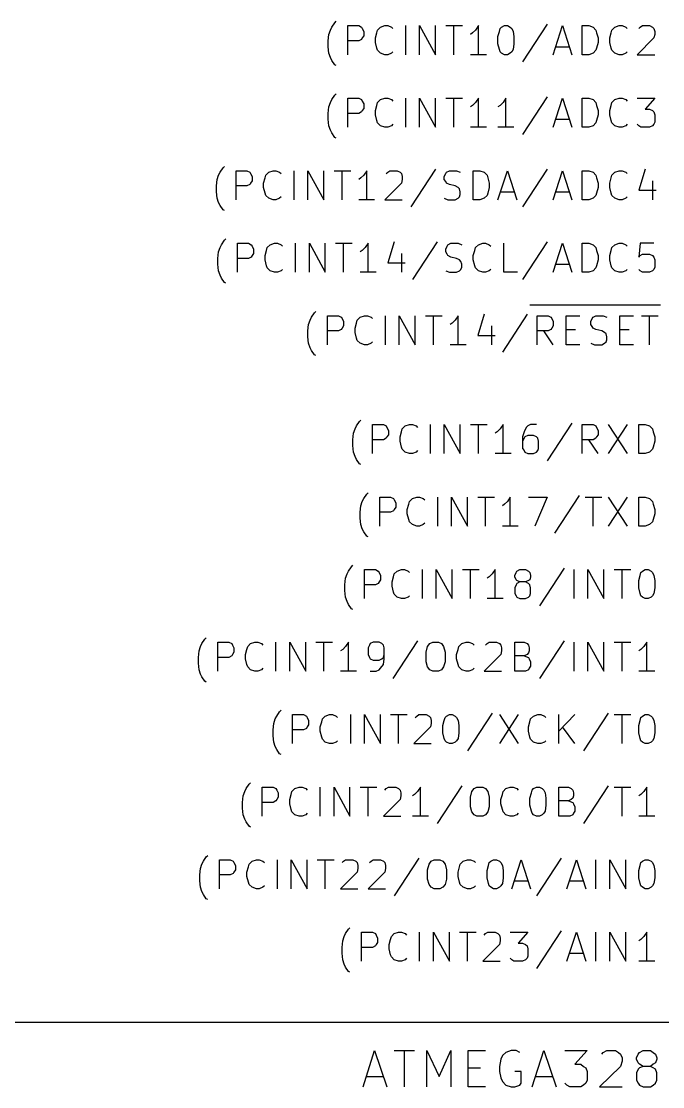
# Model space of a CAD drawing. Extents: x 4000 to 196000, y 4000 to 146000.
# Drawn here: x 41840 to 50680, y 107110 to 121800 of the extents above; entities that cross this region are included whole.
import ezdxf

# ---------------------------------------------------------------- set-up
doc = ezdxf.new("R2010")
doc.units = 0
doc.layers.add('BLACK', color=1, linetype='CONTINUOUS')

msp = doc.modelspace()

# ---------------------------------------------------------------- linework, layer by layer
at = {"layer": 'BLACK'}
for p, q in [((46160, 121780), (46180, 121800)), ((46080, 121620), (46100, 121680)), ((46100, 121680), (46120, 121720)), ((46120, 121720), (46160, 121780)), ((46340, 121340), (46340, 121740)), ((46340, 121740), (46490, 121740)), ((46490, 121740), (46530, 121720)), ((46530, 121720), (46540, 121700)), ((46540, 121700), (46560, 121660)), ((46560, 121660), (46560, 121600)), ((46720, 121570), (46740, 121640)), ((46740, 121640), (46750, 121680)), ((46750, 121680), (46790, 121720)), ((46790, 121720), (46850, 121740)), ((46850, 121740), (46890, 121740)), ((46890, 121740), (46940, 121720)), ((46940, 121720), (46960, 121700)), ((47140, 121340), (47140, 121740)), ((47330, 121340), (47330, 121740)), ((47330, 121740), (47550, 121340)), ((47550, 121340), (47550, 121740)), ((47690, 121740), (47920, 121740)), ((47800, 121340), (47800, 121740)), ((48060, 121640), (48030, 121620)), ((48100, 121680), (48060, 121640)), ((48140, 121740), (48100, 121680)), ((48140, 121340), (48140, 121740)), ((48410, 121590), (48430, 121660)), ((48430, 121660), (48440, 121700)), ((48440, 121700), (48460, 121720)), ((48460, 121720), (48500, 121740)), ((48500, 121740), (48540, 121740)), ((48540, 121740), (48580, 121720)), ((48580, 121720), (48600, 121700)), ((48600, 121700), (48620, 121660)), ((48620, 121660), (48630, 121590)), ((49090, 121760), (48750, 121240)), ((49170, 121340), (49300, 121740)), ((49300, 121740), (49430, 121340)), ((49570, 121340), (49570, 121740)), ((49570, 121740), (49660, 121740)), ((49660, 121740), (49720, 121720)), ((49720, 121720), (49760, 121680)), ((49760, 121680), (49770, 121640)), ((49770, 121640), (49790, 121570)), ((49950, 121570), (49970, 121640)), ((49970, 121640), (49980, 121680)), ((49980, 121680), (50020, 121720)), ((50020, 121720), (50080, 121740)), ((50080, 121740), (50120, 121740)), ((50120, 121740), (50170, 121720)), ((50170, 121720), (50190, 121700)), ((50350, 121700), (50370, 121720)), ((50370, 121720), (50400, 121740)), ((50400, 121740), (50500, 121740)), ((50500, 121740), (50540, 121720)), ((50540, 121720), (50560, 121700)), ((50560, 121700), (50570, 121660)), ((50570, 121660), (50570, 121620)), ((46070, 121530), (46080, 121620)), ((46070, 121450), (46070, 121530)), ((46490, 121530), (46340, 121530)), ((46530, 121550), (46490, 121530)), ((46540, 121570), (46530, 121550)), ((46560, 121600), (46540, 121570)), ((46720, 121510), (46720, 121570)), ((46740, 121430), (46720, 121510)), ((48410, 121490), (48410, 121590)), ((48430, 121410), (48410, 121490)), ((48630, 121490), (48620, 121410)), ((48630, 121590), (48630, 121490)), ((49790, 121510), (49770, 121430)), ((49790, 121570), (49790, 121510)), ((49950, 121510), (49950, 121570)), ((49970, 121430), (49950, 121510)), ((50560, 121570), (50330, 121340)), ((50570, 121620), (50560, 121570)), ((46080, 121360), (46070, 121450)), ((46100, 121300), (46080, 121360)), ((46750, 121400), (46740, 121430)), ((46790, 121360), (46750, 121400)), ((46850, 121340), (46790, 121360)), ((46890, 121340), (46850, 121340)), ((46940, 121360), (46890, 121340)), ((46960, 121380), (46940, 121360)), ((48250, 121340), (48030, 121340)), ((48440, 121380), (48430, 121410)), ((48460, 121360), (48440, 121380)), ((48500, 121340), (48460, 121360)), ((48540, 121340), (48500, 121340)), ((48580, 121360), (48540, 121340)), ((48600, 121380), (48580, 121360)), ((48620, 121410), (48600, 121380)), ((49210, 121450), (49400, 121450)), ((49660, 121340), (49570, 121340)), ((49720, 121360), (49660, 121340)), ((49760, 121400), (49720, 121360)), ((49770, 121430), (49760, 121400)), ((49980, 121400), (49970, 121430)), ((50020, 121360), (49980, 121400)), ((50080, 121340), (50020, 121360)), ((50120, 121340), (50080, 121340)), ((50170, 121360), (50120, 121340)), ((50190, 121380), (50170, 121360)), ((50330, 121340), (50570, 121340)), ((46120, 121260), (46100, 121300)), ((46160, 121200), (46120, 121260)), ((46180, 121190), (46160, 121200)), ((46120, 120720), (46160, 120780)), ((46160, 120780), (46180, 120800)), ((49090, 120760), (48750, 120240)), ((46070, 120530), (46080, 120620)), ((46080, 120620), (46100, 120680)), ((46100, 120680), (46120, 120720)), ((46340, 120340), (46340, 120740)), ((46340, 120740), (46490, 120740)), ((46490, 120740), (46530, 120720)), ((46530, 120720), (46540, 120700)), ((46540, 120700), (46560, 120660)), ((46560, 120660), (46560, 120600)), ((46720, 120570), (46740, 120640)), ((46740, 120640), (46750, 120680)), ((46750, 120680), (46790, 120720)), ((46790, 120720), (46850, 120740)), ((46850, 120740), (46890, 120740)), ((46890, 120740), (46940, 120720)), ((46940, 120720), (46960, 120700)), ((47140, 120340), (47140, 120740)), ((47330, 120340), (47330, 120740)), ((47330, 120740), (47550, 120340)), ((47550, 120340), (47550, 120740)), ((47690, 120740), (47920, 120740)), ((47800, 120340), (47800, 120740)), ((48060, 120640), (48030, 120620)), ((48100, 120680), (48060, 120640)), ((48140, 120740), (48100, 120680)), ((48140, 120340), (48140, 120740)), ((48440, 120640), (48410, 120620)), ((48480, 120680), (48440, 120640)), ((48520, 120740), (48480, 120680)), ((48520, 120340), (48520, 120740)), ((49170, 120340), (49300, 120740)), ((49300, 120740), (49430, 120340)), ((49570, 120340), (49570, 120740)), ((49570, 120740), (49660, 120740)), ((49660, 120740), (49720, 120720)), ((49720, 120720), (49760, 120680)), ((49760, 120680), (49770, 120640)), ((49770, 120640), (49790, 120570)), ((49950, 120570), (49970, 120640)), ((49970, 120640), (49980, 120680)), ((49980, 120680), (50020, 120720)), ((50020, 120720), (50080, 120740)), ((50080, 120740), (50120, 120740)), ((50120, 120740), (50170, 120720)), ((50170, 120720), (50190, 120700)), ((50330, 120740), (50570, 120740)), ((50570, 120740), (50440, 120590)), ((46070, 120450), (46070, 120530)), ((46490, 120530), (46340, 120530)), ((46530, 120550), (46490, 120530)), ((46540, 120570), (46530, 120550)), ((46560, 120600), (46540, 120570)), ((46720, 120510), (46720, 120570)), ((46740, 120430), (46720, 120510)), ((49790, 120510), (49770, 120430)), ((49790, 120570), (49790, 120510)), ((49950, 120510), (49950, 120570)), ((49970, 120430), (49950, 120510)), ((50440, 120590), (50500, 120590)), ((50500, 120590), (50540, 120570)), ((50540, 120570), (50560, 120550)), ((50560, 120550), (50570, 120510)), ((50570, 120510), (50570, 120410)), ((46080, 120360), (46070, 120450)), ((46100, 120300), (46080, 120360)), ((46750, 120400), (46740, 120430)), ((46790, 120360), (46750, 120400)), ((46850, 120340), (46790, 120360)), ((46890, 120340), (46850, 120340)), ((46940, 120360), (46890, 120340)), ((46960, 120380), (46940, 120360)), ((48250, 120340), (48030, 120340)), ((48630, 120340), (48410, 120340)), ((49210, 120450), (49400, 120450)), ((49660, 120340), (49570, 120340)), ((49720, 120360), (49660, 120340)), ((49760, 120400), (49720, 120360)), ((49770, 120430), (49760, 120400)), ((49980, 120400), (49970, 120430)), ((50020, 120360), (49980, 120400)), ((50080, 120340), (50020, 120360)), ((50120, 120340), (50080, 120340)), ((50170, 120360), (50120, 120340)), ((50190, 120380), (50170, 120360)), ((50350, 120360), (50330, 120380)), ((50380, 120340), (50350, 120360)), ((50500, 120340), (50380, 120340)), ((50540, 120360), (50500, 120340)), ((50560, 120380), (50540, 120360)), ((50570, 120410), (50560, 120380)), ((46120, 120260), (46100, 120300)), ((46160, 120200), (46120, 120260)), ((46180, 120190), (46160, 120200)), ((44580, 119720), (44620, 119780)), ((44620, 119780), (44640, 119800)), ((44800, 119340), (44800, 119740)), ((44800, 119740), (44950, 119740)), ((44950, 119740), (44990, 119720)), ((45250, 119720), (45310, 119740)), ((45310, 119740), (45350, 119740)), ((45350, 119740), (45400, 119720)), ((45600, 119340), (45600, 119740)), ((45790, 119340), (45790, 119740)), ((45790, 119740), (46010, 119340)), ((46010, 119340), (46010, 119740)), ((46150, 119740), (46380, 119740)), ((46260, 119340), (46260, 119740)), ((46600, 119740), (46560, 119680)), ((46600, 119340), (46600, 119740)), ((46890, 119720), (46920, 119740)), ((46920, 119740), (47020, 119740)), ((47020, 119740), (47060, 119720)), ((47550, 119760), (47210, 119240)), ((47700, 119720), (47740, 119740)), ((47740, 119740), (47840, 119740)), ((47840, 119740), (47890, 119720)), ((48070, 119340), (48070, 119740)), ((48070, 119740), (48160, 119740)), ((48160, 119740), (48220, 119720)), ((48410, 119340), (48540, 119740)), ((48540, 119740), (48670, 119340)), ((49090, 119760), (48750, 119240)), ((49170, 119340), (49300, 119740)), ((49300, 119740), (49430, 119340)), ((49570, 119340), (49570, 119740)), ((49570, 119740), (49660, 119740)), ((49660, 119740), (49720, 119720)), ((50020, 119720), (50080, 119740)), ((50080, 119740), (50120, 119740)), ((50120, 119740), (50170, 119720)), ((50440, 119760), (50350, 119470)), ((44530, 119530), (44540, 119620)), ((44540, 119620), (44560, 119680)), ((44560, 119680), (44580, 119720)), ((44990, 119720), (45000, 119700)), ((45000, 119700), (45020, 119660)), ((45020, 119600), (45000, 119570)), ((45020, 119660), (45020, 119600)), ((45180, 119570), (45200, 119640)), ((45200, 119640), (45210, 119680)), ((45210, 119680), (45250, 119720)), ((45400, 119720), (45420, 119700)), ((46520, 119640), (46490, 119620)), ((46560, 119680), (46520, 119640)), ((46870, 119700), (46890, 119720)), ((47060, 119720), (47080, 119700)), ((47080, 119700), (47090, 119660)), ((47090, 119620), (47080, 119570)), ((47090, 119660), (47090, 119620)), ((47670, 119660), (47690, 119700)), ((47670, 119620), (47670, 119660)), ((47690, 119590), (47670, 119620)), ((47690, 119700), (47700, 119720)), ((47700, 119570), (47690, 119590)), ((48220, 119720), (48260, 119680)), ((48260, 119680), (48270, 119640)), ((48270, 119640), (48290, 119570)), ((49720, 119720), (49760, 119680)), ((49760, 119680), (49770, 119640)), ((49770, 119640), (49790, 119570)), ((49950, 119570), (49970, 119640)), ((49970, 119640), (49980, 119680)), ((49980, 119680), (50020, 119720)), ((50170, 119720), (50190, 119700)), ((50540, 119600), (50540, 119340)), ((44530, 119450), (44530, 119530)), ((44540, 119360), (44530, 119450)), ((44950, 119530), (44800, 119530)), ((44990, 119550), (44950, 119530)), ((45000, 119570), (44990, 119550)), ((45180, 119510), (45180, 119570)), ((45200, 119430), (45180, 119510)), ((45210, 119400), (45200, 119430)), ((47080, 119570), (46850, 119340)), ((47740, 119550), (47700, 119570)), ((47820, 119530), (47740, 119550)), ((47860, 119510), (47820, 119530)), ((47880, 119490), (47860, 119510)), ((47890, 119450), (47880, 119490)), ((47890, 119410), (47890, 119450)), ((48270, 119430), (48260, 119400)), ((48290, 119510), (48270, 119430)), ((48290, 119570), (48290, 119510)), ((48450, 119450), (48640, 119450)), ((49210, 119450), (49400, 119450)), ((49770, 119430), (49760, 119400)), ((49790, 119510), (49770, 119430)), ((49790, 119570), (49790, 119510)), ((49950, 119510), (49950, 119570)), ((49970, 119430), (49950, 119510)), ((49980, 119400), (49970, 119430)), ((50350, 119470), (50590, 119470)), ((44560, 119300), (44540, 119360)), ((44580, 119260), (44560, 119300)), ((45250, 119360), (45210, 119400)), ((45310, 119340), (45250, 119360)), ((45350, 119340), (45310, 119340)), ((45400, 119360), (45350, 119340)), ((45420, 119380), (45400, 119360)), ((46710, 119340), (46490, 119340)), ((46850, 119340), (47090, 119340)), ((47670, 119360), (47720, 119340)), ((47720, 119340), (47820, 119340)), ((47820, 119340), (47860, 119360)), ((47860, 119360), (47880, 119380)), ((47880, 119380), (47890, 119410)), ((48160, 119340), (48070, 119340)), ((48220, 119360), (48160, 119340)), ((48260, 119400), (48220, 119360)), ((49660, 119340), (49570, 119340)), ((49720, 119360), (49660, 119340)), ((49760, 119400), (49720, 119360)), ((50020, 119360), (49980, 119400)), ((50080, 119340), (50020, 119360)), ((50120, 119340), (50080, 119340)), ((50170, 119360), (50120, 119340)), ((50190, 119380), (50170, 119360)), ((44620, 119200), (44580, 119260)), ((44640, 119190), (44620, 119200)), ((44580, 118680), (44600, 118720)), ((44600, 118720), (44640, 118780)), ((44640, 118780), (44660, 118800)), ((44820, 118340), (44820, 118740)), ((44820, 118740), (44970, 118740)), ((44970, 118740), (45010, 118720)), ((45010, 118720), (45020, 118700)), ((45020, 118700), (45040, 118660)), ((45230, 118680), (45270, 118720)), ((45270, 118720), (45330, 118740)), ((45330, 118740), (45370, 118740)), ((45370, 118740), (45420, 118720)), ((45420, 118720), (45440, 118700)), ((45620, 118340), (45620, 118740)), ((45810, 118340), (45810, 118740)), ((45810, 118740), (46030, 118340)), ((46030, 118340), (46030, 118740)), ((46170, 118740), (46400, 118740)), ((46280, 118340), (46280, 118740)), ((46620, 118740), (46580, 118680)), ((46620, 118340), (46620, 118740)), ((46980, 118760), (46890, 118470)), ((47570, 118760), (47230, 118240)), ((47690, 118660), (47710, 118700)), ((47710, 118700), (47720, 118720)), ((47720, 118720), (47760, 118740)), ((47760, 118740), (47860, 118740)), ((47860, 118740), (47910, 118720)), ((48100, 118680), (48140, 118720)), ((48140, 118720), (48200, 118740)), ((48200, 118740), (48240, 118740)), ((48240, 118740), (48290, 118720)), ((48290, 118720), (48310, 118700)), ((48490, 118340), (48490, 118740)), ((49090, 118760), (48750, 118240)), ((49170, 118340), (49300, 118740)), ((49300, 118740), (49430, 118340)), ((49570, 118340), (49570, 118740)), ((49570, 118740), (49660, 118740)), ((49660, 118740), (49720, 118720)), ((49720, 118720), (49760, 118680)), ((49980, 118680), (50020, 118720)), ((50020, 118720), (50080, 118740)), ((50080, 118740), (50120, 118740)), ((50120, 118740), (50170, 118720)), ((50170, 118720), (50190, 118700)), ((50370, 118740), (50350, 118550)), ((50560, 118740), (50370, 118740)), ((44550, 118530), (44560, 118620)), ((44560, 118620), (44580, 118680)), ((45010, 118550), (44970, 118530)), ((45020, 118570), (45010, 118550)), ((45040, 118600), (45020, 118570)), ((45040, 118660), (45040, 118600)), ((45200, 118570), (45220, 118640)), ((45200, 118510), (45200, 118570)), ((45220, 118640), (45230, 118680)), ((46540, 118640), (46510, 118620)), ((46580, 118680), (46540, 118640)), ((47080, 118600), (47080, 118340)), ((47690, 118620), (47690, 118660)), ((47710, 118590), (47690, 118620)), ((47720, 118570), (47710, 118590)), ((47760, 118550), (47720, 118570)), ((47840, 118530), (47760, 118550)), ((48070, 118570), (48090, 118640)), ((48070, 118510), (48070, 118570)), ((48090, 118640), (48100, 118680)), ((49760, 118680), (49770, 118640)), ((49770, 118640), (49790, 118570)), ((49790, 118570), (49790, 118510)), ((49950, 118570), (49970, 118640)), ((49950, 118510), (49950, 118570)), ((49970, 118640), (49980, 118680)), ((50350, 118550), (50370, 118570)), ((50370, 118570), (50400, 118590)), ((50400, 118590), (50500, 118590)), ((50500, 118590), (50540, 118570)), ((50540, 118570), (50560, 118550)), ((50560, 118550), (50570, 118510)), ((44550, 118450), (44550, 118530)), ((44560, 118360), (44550, 118450)), ((44970, 118530), (44820, 118530)), ((45220, 118430), (45200, 118510)), ((45230, 118400), (45220, 118430)), ((46890, 118470), (47130, 118470)), ((47880, 118510), (47840, 118530)), ((47900, 118490), (47880, 118510)), ((47910, 118450), (47900, 118490)), ((47900, 118380), (47910, 118410)), ((47910, 118410), (47910, 118450)), ((48090, 118430), (48070, 118510)), ((48100, 118400), (48090, 118430)), ((49210, 118450), (49400, 118450)), ((49770, 118430), (49760, 118400)), ((49790, 118510), (49770, 118430)), ((49970, 118430), (49950, 118510)), ((49980, 118400), (49970, 118430)), ((50570, 118410), (50560, 118380)), ((50570, 118510), (50570, 118410)), ((44580, 118300), (44560, 118360)), ((44600, 118260), (44580, 118300)), ((44640, 118200), (44600, 118260)), ((45270, 118360), (45230, 118400)), ((45330, 118340), (45270, 118360)), ((45370, 118340), (45330, 118340)), ((45420, 118360), (45370, 118340)), ((45440, 118380), (45420, 118360)), ((46730, 118340), (46510, 118340)), ((47690, 118360), (47740, 118340)), ((47740, 118340), (47840, 118340)), ((47840, 118340), (47880, 118360)), ((47880, 118360), (47900, 118380)), ((48140, 118360), (48100, 118400)), ((48200, 118340), (48140, 118360)), ((48240, 118340), (48200, 118340)), ((48290, 118360), (48240, 118340)), ((48310, 118380), (48290, 118360)), ((48680, 118340), (48490, 118340)), ((49660, 118340), (49570, 118340)), ((49720, 118360), (49660, 118340)), ((49760, 118400), (49720, 118360)), ((50020, 118360), (49980, 118400)), ((50080, 118340), (50020, 118360)), ((50120, 118340), (50080, 118340)), ((50170, 118360), (50120, 118340)), ((50190, 118380), (50170, 118360)), ((50370, 118360), (50350, 118380)), ((50400, 118340), (50370, 118360)), ((50500, 118340), (50400, 118340)), ((50540, 118360), (50500, 118340)), ((50560, 118380), (50540, 118360)), ((44660, 118190), (44640, 118200)), ((48850, 117890), (50650, 117890)), ((45800, 117620), (45820, 117680)), ((45820, 117680), (45840, 117720)), ((45840, 117720), (45880, 117780)), ((45880, 117780), (45900, 117800)), ((46060, 117340), (46060, 117740)), ((46060, 117740), (46210, 117740)), ((46210, 117740), (46250, 117720)), ((46250, 117720), (46260, 117700)), ((46260, 117700), (46280, 117660)), ((46460, 117640), (46470, 117680)), ((46470, 117680), (46510, 117720)), ((46510, 117720), (46570, 117740)), ((46570, 117740), (46610, 117740)), ((46610, 117740), (46660, 117720)), ((46660, 117720), (46680, 117700)), ((46860, 117340), (46860, 117740)), ((47050, 117340), (47050, 117740)), ((47050, 117740), (47270, 117340)), ((47270, 117340), (47270, 117740)), ((47410, 117740), (47640, 117740)), ((47520, 117340), (47520, 117740)), ((47820, 117680), (47780, 117640)), ((47860, 117740), (47820, 117680)), ((47860, 117340), (47860, 117740)), ((48220, 117760), (48130, 117470)), ((48810, 117760), (48470, 117240)), ((48950, 117340), (48950, 117740)), ((48950, 117740), (49100, 117740)), ((49100, 117740), (49140, 117720)), ((49140, 117720), (49150, 117700)), ((49150, 117700), (49170, 117660)), ((49350, 117340), (49350, 117740)), ((49350, 117740), (49540, 117740)), ((49690, 117660), (49710, 117700)), ((49710, 117700), (49720, 117720)), ((49720, 117720), (49760, 117740)), ((49760, 117740), (49860, 117740)), ((49860, 117740), (49910, 117720)), ((50090, 117340), (50090, 117740)), ((50090, 117740), (50280, 117740)), ((50390, 117740), (50620, 117740)), ((50500, 117340), (50500, 117740)), ((45790, 117530), (45800, 117620)), ((45790, 117450), (45790, 117530)), ((46210, 117530), (46060, 117530)), ((46250, 117550), (46210, 117530)), ((46260, 117570), (46250, 117550)), ((46280, 117600), (46260, 117570)), ((46280, 117660), (46280, 117600)), ((46440, 117570), (46460, 117640)), ((46440, 117510), (46440, 117570)), ((47780, 117640), (47750, 117620)), ((48320, 117600), (48320, 117340)), ((49100, 117530), (48950, 117530)), ((49170, 117340), (49040, 117530)), ((49140, 117550), (49100, 117530)), ((49150, 117570), (49140, 117550)), ((49170, 117600), (49150, 117570)), ((49170, 117660), (49170, 117600)), ((49350, 117550), (49480, 117550)), ((49690, 117620), (49690, 117660)), ((49710, 117590), (49690, 117620)), ((49720, 117570), (49710, 117590)), ((49760, 117550), (49720, 117570)), ((49840, 117530), (49760, 117550)), ((49880, 117510), (49840, 117530)), ((50090, 117550), (50220, 117550)), ((45800, 117360), (45790, 117450)), ((46460, 117430), (46440, 117510)), ((46470, 117400), (46460, 117430)), ((46510, 117360), (46470, 117400)), ((46680, 117380), (46660, 117360)), ((48130, 117470), (48370, 117470)), ((49900, 117490), (49880, 117510)), ((49880, 117360), (49900, 117380)), ((49910, 117450), (49900, 117490)), ((49900, 117380), (49910, 117410)), ((49910, 117410), (49910, 117450)), ((45820, 117300), (45800, 117360)), ((45840, 117260), (45820, 117300)), ((45880, 117200), (45840, 117260)), ((46570, 117340), (46510, 117360)), ((46610, 117340), (46570, 117340)), ((46660, 117360), (46610, 117340)), ((47970, 117340), (47750, 117340)), ((49540, 117340), (49350, 117340)), ((49690, 117360), (49740, 117340)), ((49740, 117340), (49840, 117340)), ((49840, 117340), (49880, 117360)), ((50280, 117340), (50090, 117340)), ((45900, 117190), (45880, 117200)), ((46440, 116180), (46460, 116220)), ((46460, 116220), (46500, 116280)), ((46500, 116280), (46520, 116300)), ((46680, 115840), (46680, 116240)), ((46680, 116240), (46830, 116240)), ((46830, 116240), (46870, 116220)), ((46870, 116220), (46880, 116200)), ((46880, 116200), (46900, 116160)), ((47090, 116180), (47130, 116220)), ((47130, 116220), (47190, 116240)), ((47190, 116240), (47230, 116240)), ((47230, 116240), (47280, 116220)), ((47280, 116220), (47300, 116200)), ((47480, 115840), (47480, 116240)), ((47670, 115840), (47670, 116240)), ((47670, 116240), (47890, 115840)), ((47890, 115840), (47890, 116240)), ((48030, 116240), (48260, 116240)), ((48140, 115840), (48140, 116240)), ((48480, 116240), (48440, 116180)), ((48480, 115840), (48480, 116240)), ((48800, 116200), (48770, 116140)), ((48820, 116220), (48800, 116200)), ((48860, 116240), (48820, 116220)), ((48940, 116240), (48860, 116240)), ((49430, 116260), (49090, 115740)), ((49570, 115840), (49570, 116240)), ((49570, 116240), (49720, 116240)), ((49720, 116240), (49760, 116220)), ((49760, 116220), (49770, 116200)), ((49770, 116200), (49790, 116160)), ((49930, 116240), (50190, 115840)), ((50190, 116240), (49930, 115840)), ((50350, 115840), (50350, 116240)), ((50350, 116240), (50440, 116240)), ((50440, 116240), (50500, 116220)), ((50500, 116220), (50540, 116180)), ((46410, 116030), (46420, 116120)), ((46420, 116120), (46440, 116180)), ((46880, 116070), (46870, 116050)), ((46900, 116100), (46880, 116070)), ((46900, 116160), (46900, 116100)), ((47060, 116070), (47080, 116140)), ((47060, 116010), (47060, 116070)), ((47080, 116140), (47090, 116180)), ((48400, 116140), (48370, 116120)), ((48440, 116180), (48400, 116140)), ((48770, 116140), (48750, 116070)), ((48750, 116070), (48750, 115910)), ((48780, 116070), (48770, 116050)), ((48820, 116090), (48780, 116070)), ((48900, 116090), (48820, 116090)), ((48940, 116070), (48900, 116090)), ((48960, 116050), (48940, 116070)), ((49770, 116070), (49760, 116050)), ((49790, 116100), (49770, 116070)), ((49790, 116160), (49790, 116100)), ((50540, 116180), (50550, 116140)), ((50550, 116140), (50570, 116070)), ((50570, 116070), (50570, 116010)), ((46410, 115950), (46410, 116030)), ((46420, 115860), (46410, 115950)), ((46830, 116030), (46680, 116030)), ((46870, 116050), (46830, 116030)), ((47080, 115930), (47060, 116010)), ((47090, 115900), (47080, 115930)), ((48770, 116050), (48750, 116010)), ((48750, 115910), (48770, 115880)), ((48970, 116010), (48960, 116050)), ((48960, 115880), (48970, 115910)), ((48970, 115910), (48970, 116010)), ((49720, 116030), (49570, 116030)), ((49790, 115840), (49660, 116030)), ((49760, 116050), (49720, 116030)), ((50550, 115930), (50540, 115900)), ((50570, 116010), (50550, 115930)), ((46440, 115800), (46420, 115860)), ((46460, 115760), (46440, 115800)), ((46500, 115700), (46460, 115760)), ((47130, 115860), (47090, 115900)), ((47190, 115840), (47130, 115860)), ((47230, 115840), (47190, 115840)), ((47280, 115860), (47230, 115840)), ((47300, 115880), (47280, 115860)), ((48590, 115840), (48370, 115840)), ((48770, 115880), (48780, 115860)), ((48780, 115860), (48820, 115840)), ((48820, 115840), (48900, 115840)), ((48900, 115840), (48940, 115860)), ((48940, 115860), (48960, 115880)), ((50440, 115840), (50350, 115840)), ((50500, 115860), (50440, 115840)), ((50540, 115900), (50500, 115860)), ((46520, 115690), (46500, 115700)), ((46520, 115120), (46540, 115180)), ((46540, 115180), (46560, 115220)), ((46560, 115220), (46600, 115280)), ((46600, 115280), (46620, 115300)), ((46780, 114840), (46780, 115240)), ((46780, 115240), (46930, 115240)), ((46930, 115240), (46970, 115220)), ((46970, 115220), (46980, 115200)), ((46980, 115200), (47000, 115160)), ((47180, 115140), (47190, 115180)), ((47190, 115180), (47230, 115220)), ((47230, 115220), (47290, 115240)), ((47290, 115240), (47330, 115240)), ((47330, 115240), (47380, 115220)), ((47380, 115220), (47400, 115200)), ((47580, 114840), (47580, 115240)), ((47770, 114840), (47770, 115240)), ((47770, 115240), (47990, 114840)), ((47990, 114840), (47990, 115240)), ((48130, 115240), (48360, 115240)), ((48240, 114840), (48240, 115240)), ((48540, 115180), (48500, 115140)), ((48580, 115240), (48540, 115180)), ((48580, 114840), (48580, 115240)), ((48830, 115240), (49090, 115240)), ((49090, 115240), (48920, 114840)), ((49530, 115260), (49190, 114740)), ((49610, 115240), (49840, 115240)), ((49720, 114840), (49720, 115240)), ((49930, 115240), (50190, 114840)), ((50190, 115240), (49930, 114840)), ((50350, 114840), (50350, 115240)), ((50350, 115240), (50440, 115240)), ((50440, 115240), (50500, 115220)), ((50500, 115220), (50540, 115180)), ((50540, 115180), (50550, 115140)), ((46510, 115030), (46520, 115120)), ((46510, 114950), (46510, 115030)), ((46930, 115030), (46780, 115030)), ((46970, 115050), (46930, 115030)), ((46980, 115070), (46970, 115050)), ((47000, 115100), (46980, 115070)), ((47000, 115160), (47000, 115100)), ((47160, 115070), (47180, 115140)), ((47160, 115010), (47160, 115070)), ((48500, 115140), (48470, 115120)), ((50550, 115140), (50570, 115070)), ((50570, 115070), (50570, 115010)), ((46520, 114860), (46510, 114950)), ((47180, 114930), (47160, 115010)), ((47190, 114900), (47180, 114930)), ((47230, 114860), (47190, 114900)), ((47400, 114880), (47380, 114860)), ((50540, 114900), (50500, 114860)), ((50550, 114930), (50540, 114900)), ((50570, 115010), (50550, 114930)), ((46540, 114800), (46520, 114860)), ((46560, 114760), (46540, 114800)), ((46600, 114700), (46560, 114760)), ((47290, 114840), (47230, 114860)), ((47330, 114840), (47290, 114840)), ((47380, 114860), (47330, 114840)), ((48690, 114840), (48470, 114840)), ((50440, 114840), (50350, 114840)), ((50500, 114860), (50440, 114840)), ((46620, 114690), (46600, 114700)), ((46390, 114280), (46410, 114300)), ((46310, 114120), (46330, 114180)), ((46330, 114180), (46350, 114220)), ((46350, 114220), (46390, 114280)), ((46570, 113840), (46570, 114240)), ((46570, 114240), (46720, 114240)), ((46720, 114240), (46760, 114220)), ((46760, 114220), (46770, 114200)), ((46770, 114200), (46790, 114160)), ((46790, 114160), (46790, 114100)), ((46970, 114140), (46980, 114180)), ((46980, 114180), (47020, 114220)), ((47020, 114220), (47080, 114240)), ((47080, 114240), (47120, 114240)), ((47120, 114240), (47170, 114220)), ((47170, 114220), (47190, 114200)), ((47370, 113840), (47370, 114240)), ((47560, 113840), (47560, 114240)), ((47560, 114240), (47780, 113840)), ((47780, 113840), (47780, 114240)), ((47920, 114240), (48150, 114240)), ((48030, 113840), (48030, 114240)), ((48330, 114180), (48290, 114140)), ((48370, 114240), (48330, 114180)), ((48370, 113840), (48370, 114240)), ((48640, 114160), (48660, 114200)), ((48640, 114140), (48640, 114160)), ((48660, 114200), (48670, 114220)), ((48670, 114220), (48710, 114240)), ((48710, 114240), (48790, 114240)), ((48790, 114240), (48830, 114220)), ((48830, 114220), (48850, 114200)), ((48850, 114200), (48860, 114160)), ((48860, 114160), (48860, 114140)), ((49320, 114260), (48980, 113740)), ((49460, 113840), (49460, 114240)), ((49650, 113840), (49650, 114240)), ((49650, 114240), (49870, 113840)), ((49870, 113840), (49870, 114240)), ((50010, 114240), (50240, 114240)), ((50120, 113840), (50120, 114240)), ((50350, 114090), (50370, 114160)), ((50370, 114160), (50380, 114200)), ((50380, 114200), (50400, 114220)), ((50400, 114220), (50440, 114240)), ((50440, 114240), (50480, 114240)), ((50480, 114240), (50520, 114220)), ((50520, 114220), (50540, 114200)), ((50540, 114200), (50560, 114160)), ((50560, 114160), (50570, 114090)), ((46300, 114030), (46310, 114120)), ((46300, 113950), (46300, 114030)), ((46720, 114030), (46570, 114030)), ((46760, 114050), (46720, 114030)), ((46770, 114070), (46760, 114050)), ((46790, 114100), (46770, 114070)), ((46950, 114070), (46970, 114140)), ((46950, 114010), (46950, 114070)), ((46970, 113930), (46950, 114010)), ((48290, 114140), (48260, 114120)), ((48660, 114100), (48640, 114140)), ((48660, 114030), (48640, 113990)), ((48670, 114090), (48660, 114100)), ((48670, 114050), (48660, 114030)), ((48710, 114070), (48670, 114090)), ((48710, 114070), (48670, 114050)), ((48790, 114070), (48710, 114070)), ((48830, 114090), (48790, 114070)), ((48830, 114050), (48790, 114070)), ((48850, 114100), (48830, 114090)), ((48850, 114030), (48830, 114050)), ((48860, 114140), (48850, 114100)), ((48860, 113990), (48850, 114030)), ((50350, 113990), (50350, 114090)), ((50570, 114090), (50570, 113990)), ((46310, 113860), (46300, 113950)), ((46330, 113800), (46310, 113860)), ((46980, 113900), (46970, 113930)), ((47020, 113860), (46980, 113900)), ((47080, 113840), (47020, 113860)), ((47170, 113860), (47120, 113840)), ((47190, 113880), (47170, 113860)), ((48640, 113990), (48640, 113910)), ((48640, 113910), (48660, 113880)), ((48660, 113880), (48670, 113860)), ((48670, 113860), (48710, 113840)), ((48790, 113840), (48830, 113860)), ((48830, 113860), (48850, 113880)), ((48850, 113880), (48860, 113910)), ((48860, 113910), (48860, 113990)), ((50370, 113910), (50350, 113990)), ((50380, 113880), (50370, 113910)), ((50400, 113860), (50380, 113880)), ((50440, 113840), (50400, 113860)), ((50520, 113860), (50480, 113840)), ((50540, 113880), (50520, 113860)), ((50560, 113910), (50540, 113880)), ((50570, 113990), (50560, 113910)), ((46350, 113760), (46330, 113800)), ((46390, 113700), (46350, 113760)), ((47120, 113840), (47080, 113840)), ((48480, 113840), (48260, 113840)), ((48710, 113840), (48790, 113840)), ((50480, 113840), (50440, 113840)), ((46410, 113690), (46390, 113700)), ((44330, 113220), (44370, 113280)), ((44370, 113280), (44390, 113300)), ((47300, 113260), (46960, 112740)), ((49320, 113260), (48980, 112740)), ((44280, 113030), (44290, 113120)), ((44290, 113120), (44310, 113180)), ((44310, 113180), (44330, 113220)), ((44550, 112840), (44550, 113240)), ((44550, 113240), (44700, 113240)), ((44700, 113240), (44740, 113220)), ((44740, 113220), (44750, 113200)), ((44750, 113200), (44770, 113160)), ((44770, 113160), (44770, 113100)), ((44930, 113070), (44950, 113140)), ((44950, 113140), (44960, 113180)), ((44960, 113180), (45000, 113220)), ((45000, 113220), (45060, 113240)), ((45060, 113240), (45100, 113240)), ((45100, 113240), (45150, 113220)), ((45150, 113220), (45170, 113200)), ((45350, 112840), (45350, 113240)), ((45540, 112840), (45540, 113240)), ((45540, 113240), (45760, 112840)), ((45760, 112840), (45760, 113240)), ((45900, 113240), (46130, 113240)), ((46010, 112840), (46010, 113240)), ((46270, 113140), (46240, 113120)), ((46310, 113180), (46270, 113140)), ((46350, 113240), (46310, 113180)), ((46350, 112840), (46350, 113240)), ((46640, 113200), (46620, 113160)), ((46620, 113160), (46620, 113070)), ((46650, 113220), (46640, 113200)), ((46690, 113240), (46650, 113220)), ((46770, 113240), (46690, 113240)), ((46810, 113220), (46770, 113240)), ((46830, 113200), (46810, 113220)), ((46840, 113160), (46830, 113200)), ((46840, 113010), (46840, 113160)), ((47420, 113100), (47440, 113180)), ((47440, 113180), (47470, 113220)), ((47470, 113220), (47510, 113240)), ((47510, 113240), (47590, 113240)), ((47590, 113240), (47630, 113220)), ((47630, 113220), (47660, 113180)), ((47660, 113180), (47680, 113100)), ((47840, 113070), (47860, 113140)), ((47860, 113140), (47870, 113180)), ((47870, 113180), (47910, 113220)), ((47910, 113220), (47970, 113240)), ((47970, 113240), (48010, 113240)), ((48010, 113240), (48060, 113220)), ((48060, 113220), (48080, 113200)), ((48240, 113200), (48260, 113220)), ((48260, 113220), (48290, 113240)), ((48290, 113240), (48390, 113240)), ((48390, 113240), (48430, 113220)), ((48430, 113220), (48450, 113200)), ((48450, 113200), (48460, 113160)), ((48460, 113120), (48450, 113070)), ((48460, 113160), (48460, 113120)), ((48640, 112840), (48640, 113240)), ((48640, 113240), (48770, 113240)), ((48770, 113240), (48810, 113220)), ((48810, 113220), (48830, 113200)), ((48830, 113200), (48840, 113160)), ((48840, 113120), (48830, 113090)), ((48840, 113160), (48840, 113120)), ((49460, 112840), (49460, 113240)), ((49650, 112840), (49650, 113240)), ((49650, 113240), (49870, 112840)), ((49870, 112840), (49870, 113240)), ((50010, 113240), (50240, 113240)), ((50120, 112840), (50120, 113240)), ((50380, 113140), (50350, 113120)), ((50420, 113180), (50380, 113140)), ((50460, 113240), (50420, 113180)), ((50460, 112840), (50460, 113240)), ((44280, 112950), (44280, 113030)), ((44700, 113030), (44550, 113030)), ((44740, 113050), (44700, 113030)), ((44750, 113070), (44740, 113050)), ((44770, 113100), (44750, 113070)), ((44930, 113010), (44930, 113070)), ((44950, 112930), (44930, 113010)), ((46620, 113070), (46640, 113030)), ((46640, 113030), (46650, 113010)), ((46650, 113010), (46690, 112990)), ((46690, 112990), (46770, 112990)), ((46770, 112990), (46810, 113010)), ((46810, 113010), (46830, 113030)), ((46830, 113030), (46840, 113070)), ((46830, 112930), (46840, 113010)), ((47420, 112970), (47420, 113100)), ((47440, 112900), (47420, 112970)), ((47680, 112970), (47660, 112900)), ((47680, 113100), (47680, 112970)), ((47840, 113010), (47840, 113070)), ((47860, 112930), (47840, 113010)), ((48450, 113070), (48220, 112840)), ((48770, 113050), (48640, 113050)), ((48810, 113070), (48770, 113050)), ((48770, 113050), (48830, 113030)), ((48830, 113090), (48810, 113070)), ((48830, 113030), (48840, 113010)), ((48840, 113010), (48860, 112970)), ((48860, 112970), (48860, 112910)), ((44290, 112860), (44280, 112950)), ((44310, 112800), (44290, 112860)), ((44960, 112900), (44950, 112930)), ((45000, 112860), (44960, 112900)), ((45060, 112840), (45000, 112860)), ((45100, 112840), (45060, 112840)), ((45150, 112860), (45100, 112840)), ((45170, 112880), (45150, 112860)), ((46460, 112840), (46240, 112840)), ((46650, 112840), (46730, 112840)), ((46730, 112840), (46770, 112860)), ((46770, 112860), (46790, 112880)), ((46790, 112880), (46830, 112930)), ((47470, 112860), (47440, 112900)), ((47510, 112840), (47470, 112860)), ((47590, 112840), (47510, 112840)), ((47630, 112860), (47590, 112840)), ((47660, 112900), (47630, 112860)), ((47870, 112900), (47860, 112930)), ((47910, 112860), (47870, 112900)), ((47970, 112840), (47910, 112860)), ((48010, 112840), (47970, 112840)), ((48060, 112860), (48010, 112840)), ((48080, 112880), (48060, 112860)), ((48220, 112840), (48460, 112840)), ((48790, 112840), (48640, 112840)), ((48830, 112860), (48790, 112840)), ((48840, 112880), (48830, 112860)), ((48860, 112910), (48840, 112880)), ((50570, 112840), (50350, 112840)), ((44330, 112760), (44310, 112800)), ((44370, 112700), (44330, 112760)), ((44390, 112690), (44370, 112700)), ((45360, 112220), (45400, 112280)), ((45400, 112280), (45420, 112300)), ((45580, 111840), (45580, 112240)), ((45580, 112240), (45730, 112240)), ((45730, 112240), (45770, 112220)), ((46030, 112220), (46090, 112240)), ((46090, 112240), (46130, 112240)), ((46130, 112240), (46180, 112220)), ((46380, 111840), (46380, 112240)), ((46570, 111840), (46570, 112240)), ((46570, 112240), (46790, 111840)), ((46790, 111840), (46790, 112240)), ((46930, 112240), (47160, 112240)), ((47040, 111840), (47040, 112240)), ((47290, 112220), (47320, 112240)), ((47320, 112240), (47420, 112240)), ((47420, 112240), (47460, 112220)), ((47700, 112220), (47740, 112240)), ((47740, 112240), (47780, 112240)), ((47780, 112240), (47820, 112220)), ((48330, 112260), (47990, 111740)), ((48430, 112240), (48690, 111840)), ((48690, 112240), (48430, 111840)), ((48900, 112220), (48960, 112240)), ((48960, 112240), (49000, 112240)), ((49000, 112240), (49050, 112220)), ((49250, 111840), (49250, 112240)), ((49470, 112240), (49250, 112010)), ((49930, 112260), (49590, 111740)), ((50010, 112240), (50240, 112240)), ((50120, 111840), (50120, 112240)), ((50400, 112220), (50440, 112240)), ((50440, 112240), (50480, 112240)), ((50480, 112240), (50520, 112220)), ((45310, 112030), (45320, 112120)), ((45320, 112120), (45340, 112180)), ((45340, 112180), (45360, 112220)), ((45770, 112220), (45780, 112200)), ((45780, 112200), (45800, 112160)), ((45800, 112100), (45780, 112070)), ((45800, 112160), (45800, 112100)), ((45960, 112070), (45980, 112140)), ((45980, 112140), (45990, 112180)), ((45990, 112180), (46030, 112220)), ((46180, 112220), (46200, 112200)), ((47270, 112200), (47290, 112220)), ((47460, 112220), (47480, 112200)), ((47480, 112200), (47490, 112160)), ((47490, 112120), (47480, 112070)), ((47490, 112160), (47490, 112120)), ((47650, 112090), (47670, 112160)), ((47650, 111990), (47650, 112090)), ((47670, 112160), (47680, 112200)), ((47680, 112200), (47700, 112220)), ((47820, 112220), (47840, 112200)), ((47840, 112200), (47860, 112160)), ((47860, 112160), (47870, 112090)), ((47870, 112090), (47870, 111990)), ((48830, 112070), (48850, 112140)), ((48850, 112140), (48860, 112180)), ((48860, 112180), (48900, 112220)), ((49050, 112220), (49070, 112200)), ((50350, 112090), (50370, 112160)), ((50350, 111990), (50350, 112090)), ((50370, 112160), (50380, 112200)), ((50380, 112200), (50400, 112220)), ((50520, 112220), (50540, 112200)), ((50540, 112200), (50560, 112160)), ((50560, 112160), (50570, 112090)), ((50570, 112090), (50570, 111990)), ((45310, 111950), (45310, 112030)), ((45320, 111860), (45310, 111950)), ((45730, 112030), (45580, 112030)), ((45770, 112050), (45730, 112030)), ((45780, 112070), (45770, 112050)), ((45960, 112010), (45960, 112070)), ((45980, 111930), (45960, 112010)), ((47480, 112070), (47250, 111840)), ((47670, 111910), (47650, 111990)), ((47870, 111990), (47860, 111910)), ((48830, 112010), (48830, 112070)), ((48850, 111930), (48830, 112010)), ((49470, 111840), (49300, 112070)), ((50370, 111910), (50350, 111990)), ((50570, 111990), (50560, 111910)), ((45340, 111800), (45320, 111860)), ((45360, 111760), (45340, 111800)), ((45990, 111900), (45980, 111930)), ((46030, 111860), (45990, 111900)), ((46090, 111840), (46030, 111860)), ((46130, 111840), (46090, 111840)), ((46180, 111860), (46130, 111840)), ((46200, 111880), (46180, 111860)), ((47250, 111840), (47490, 111840)), ((47680, 111880), (47670, 111910)), ((47700, 111860), (47680, 111880)), ((47740, 111840), (47700, 111860)), ((47780, 111840), (47740, 111840)), ((47820, 111860), (47780, 111840)), ((47840, 111880), (47820, 111860)), ((47860, 111910), (47840, 111880)), ((48860, 111900), (48850, 111930)), ((48900, 111860), (48860, 111900)), ((48960, 111840), (48900, 111860)), ((49000, 111840), (48960, 111840)), ((49050, 111860), (49000, 111840)), ((49070, 111880), (49050, 111860)), ((50380, 111880), (50370, 111910)), ((50400, 111860), (50380, 111880)), ((50440, 111840), (50400, 111860)), ((50480, 111840), (50440, 111840)), ((50520, 111860), (50480, 111840)), ((50540, 111880), (50520, 111860)), ((50560, 111910), (50540, 111880)), ((45400, 111700), (45360, 111760)), ((45420, 111690), (45400, 111700)), ((44920, 111180), (44940, 111220)), ((44940, 111220), (44980, 111280)), ((44980, 111280), (45000, 111300)), ((45160, 110840), (45160, 111240)), ((45160, 111240), (45310, 111240)), ((45310, 111240), (45350, 111220)), ((45350, 111220), (45360, 111200)), ((45570, 111180), (45610, 111220)), ((45610, 111220), (45670, 111240)), ((45670, 111240), (45710, 111240)), ((45710, 111240), (45760, 111220)), ((45760, 111220), (45780, 111200)), ((45960, 110840), (45960, 111240)), ((46150, 110840), (46150, 111240)), ((46150, 111240), (46370, 110840)), ((46370, 110840), (46370, 111240)), ((46510, 111240), (46740, 111240)), ((46620, 110840), (46620, 111240)), ((46850, 111200), (46870, 111220)), ((46870, 111220), (46900, 111240)), ((46900, 111240), (47000, 111240)), ((47000, 111240), (47040, 111220)), ((47040, 111220), (47060, 111200)), ((47340, 111240), (47300, 111180)), ((47340, 110840), (47340, 111240)), ((47910, 111260), (47570, 110740)), ((48050, 111180), (48080, 111220)), ((48080, 111220), (48120, 111240)), ((48120, 111240), (48200, 111240)), ((48200, 111240), (48240, 111220)), ((48240, 111220), (48270, 111180)), ((48480, 111180), (48520, 111220)), ((48520, 111220), (48580, 111240)), ((48580, 111240), (48620, 111240)), ((48620, 111240), (48670, 111220)), ((48670, 111220), (48690, 111200)), ((48880, 111200), (48900, 111220)), ((48900, 111220), (48940, 111240)), ((48940, 111240), (48980, 111240)), ((48980, 111240), (49020, 111220)), ((49020, 111220), (49040, 111200)), ((49250, 110840), (49250, 111240)), ((49250, 111240), (49380, 111240)), ((49380, 111240), (49420, 111220)), ((49420, 111220), (49440, 111200)), ((49930, 111260), (49590, 110740)), ((50010, 111240), (50240, 111240)), ((50120, 110840), (50120, 111240)), ((50460, 111240), (50420, 111180)), ((50460, 110840), (50460, 111240)), ((44890, 111030), (44900, 111120)), ((44900, 111120), (44920, 111180)), ((45360, 111070), (45350, 111050)), ((45360, 111200), (45380, 111160)), ((45380, 111100), (45360, 111070)), ((45380, 111160), (45380, 111100)), ((45540, 111070), (45560, 111140)), ((45540, 111010), (45540, 111070)), ((45560, 111140), (45570, 111180)), ((47060, 111070), (46830, 110840)), ((47060, 111200), (47070, 111160)), ((47070, 111120), (47060, 111070)), ((47070, 111160), (47070, 111120)), ((47260, 111140), (47230, 111120)), ((47300, 111180), (47260, 111140)), ((48030, 111100), (48050, 111180)), ((48030, 110970), (48030, 111100)), ((48270, 111180), (48290, 111100)), ((48290, 111100), (48290, 110970)), ((48450, 111070), (48470, 111140)), ((48450, 111010), (48450, 111070)), ((48470, 111140), (48480, 111180)), ((48850, 111090), (48870, 111160)), ((48850, 110990), (48850, 111090)), ((48870, 111160), (48880, 111200)), ((49040, 111200), (49060, 111160)), ((49060, 111160), (49070, 111090)), ((49070, 111090), (49070, 110990)), ((49420, 111070), (49380, 111050)), ((49440, 111090), (49420, 111070)), ((49440, 111200), (49450, 111160)), ((49450, 111120), (49440, 111090)), ((49450, 111160), (49450, 111120)), ((50380, 111140), (50350, 111120)), ((50420, 111180), (50380, 111140)), ((44890, 110950), (44890, 111030)), ((44900, 110860), (44890, 110950)), ((45310, 111030), (45160, 111030)), ((45350, 111050), (45310, 111030)), ((45560, 110930), (45540, 111010)), ((45570, 110900), (45560, 110930)), ((48050, 110900), (48030, 110970)), ((48290, 110970), (48270, 110900)), ((48470, 110930), (48450, 111010)), ((48480, 110900), (48470, 110930)), ((48870, 110910), (48850, 110990)), ((48880, 110880), (48870, 110910)), ((49060, 110910), (49040, 110880)), ((49070, 110990), (49060, 110910)), ((49380, 111050), (49250, 111050)), ((49380, 111050), (49440, 111030)), ((49440, 111030), (49450, 111010)), ((49450, 111010), (49470, 110970)), ((49470, 110910), (49450, 110880)), ((49470, 110970), (49470, 110910)), ((44920, 110800), (44900, 110860)), ((44940, 110760), (44920, 110800)), ((45610, 110860), (45570, 110900)), ((45670, 110840), (45610, 110860)), ((45710, 110840), (45670, 110840)), ((45760, 110860), (45710, 110840)), ((45780, 110880), (45760, 110860)), ((46830, 110840), (47070, 110840)), ((47450, 110840), (47230, 110840)), ((48080, 110860), (48050, 110900)), ((48120, 110840), (48080, 110860)), ((48200, 110840), (48120, 110840)), ((48240, 110860), (48200, 110840)), ((48270, 110900), (48240, 110860)), ((48520, 110860), (48480, 110900)), ((48580, 110840), (48520, 110860)), ((48620, 110840), (48580, 110840)), ((48670, 110860), (48620, 110840)), ((48690, 110880), (48670, 110860)), ((48900, 110860), (48880, 110880)), ((48940, 110840), (48900, 110860)), ((48980, 110840), (48940, 110840)), ((49020, 110860), (48980, 110840)), ((49040, 110880), (49020, 110860)), ((49400, 110840), (49250, 110840)), ((49440, 110860), (49400, 110840)), ((49450, 110880), (49440, 110860)), ((50570, 110840), (50350, 110840)), ((44980, 110700), (44940, 110760)), ((45000, 110690), (44980, 110700)), ((44310, 110120), (44330, 110180)), ((44330, 110180), (44350, 110220)), ((44350, 110220), (44390, 110280)), ((44390, 110280), (44410, 110300)), ((44570, 109840), (44570, 110240)), ((44570, 110240), (44720, 110240)), ((44720, 110240), (44760, 110220)), ((44760, 110220), (44770, 110200)), ((44770, 110200), (44790, 110160)), ((44970, 110140), (44980, 110180)), ((44980, 110180), (45020, 110220)), ((45020, 110220), (45080, 110240)), ((45080, 110240), (45120, 110240)), ((45120, 110240), (45170, 110220)), ((45170, 110220), (45190, 110200)), ((45370, 109840), (45370, 110240)), ((45560, 109840), (45560, 110240)), ((45560, 110240), (45780, 109840)), ((45780, 109840), (45780, 110240)), ((45920, 110240), (46150, 110240)), ((46030, 109840), (46030, 110240)), ((46260, 110200), (46280, 110220)), ((46280, 110220), (46310, 110240)), ((46310, 110240), (46410, 110240)), ((46410, 110240), (46450, 110220)), ((46450, 110220), (46470, 110200)), ((46470, 110200), (46480, 110160)), ((46640, 110200), (46660, 110220)), ((46660, 110220), (46690, 110240)), ((46690, 110240), (46790, 110240)), ((46790, 110240), (46830, 110220)), ((46830, 110220), (46850, 110200)), ((46850, 110200), (46860, 110160)), ((47320, 110260), (46980, 109740)), ((47440, 110100), (47460, 110180)), ((47460, 110180), (47490, 110220)), ((47490, 110220), (47530, 110240)), ((47530, 110240), (47610, 110240)), ((47610, 110240), (47650, 110220)), ((47650, 110220), (47680, 110180)), ((47680, 110180), (47700, 110100)), ((47880, 110140), (47890, 110180)), ((47890, 110180), (47930, 110220)), ((47930, 110220), (47990, 110240)), ((47990, 110240), (48030, 110240)), ((48030, 110240), (48080, 110220)), ((48080, 110220), (48100, 110200)), ((48280, 110160), (48290, 110200)), ((48290, 110200), (48310, 110220)), ((48310, 110220), (48350, 110240)), ((48350, 110240), (48390, 110240)), ((48390, 110240), (48430, 110220)), ((48430, 110220), (48450, 110200)), ((48450, 110200), (48470, 110160)), ((48600, 109840), (48730, 110240)), ((48730, 110240), (48860, 109840)), ((49280, 110260), (48940, 109740)), ((49360, 109840), (49490, 110240)), ((49490, 110240), (49620, 109840)), ((49760, 109840), (49760, 110240)), ((49950, 109840), (49950, 110240)), ((49950, 110240), (50170, 109840)), ((50170, 109840), (50170, 110240)), ((50370, 110160), (50380, 110200)), ((50380, 110200), (50400, 110220)), ((50400, 110220), (50440, 110240)), ((50440, 110240), (50480, 110240)), ((50480, 110240), (50520, 110220)), ((50520, 110220), (50540, 110200)), ((50540, 110200), (50560, 110160)), ((44300, 110030), (44310, 110120)), ((44300, 109950), (44300, 110030)), ((44720, 110030), (44570, 110030)), ((44760, 110050), (44720, 110030)), ((44770, 110070), (44760, 110050)), ((44790, 110100), (44770, 110070)), ((44790, 110160), (44790, 110100)), ((44950, 110070), (44970, 110140)), ((44950, 110010), (44950, 110070)), ((46470, 110070), (46240, 109840)), ((46480, 110120), (46470, 110070)), ((46480, 110160), (46480, 110120)), ((46850, 110070), (46620, 109840)), ((46860, 110120), (46850, 110070)), ((46860, 110160), (46860, 110120)), ((47440, 109970), (47440, 110100)), ((47700, 110100), (47700, 109970)), ((47860, 110070), (47880, 110140)), ((47860, 110010), (47860, 110070)), ((48260, 110090), (48280, 110160)), ((48260, 109990), (48260, 110090)), ((48470, 110160), (48480, 110090)), ((48480, 110090), (48480, 109990)), ((50350, 110090), (50370, 110160)), ((50350, 109990), (50350, 110090)), ((50560, 110160), (50570, 110090)), ((50570, 110090), (50570, 109990)), ((44310, 109860), (44300, 109950)), ((44970, 109930), (44950, 110010)), ((44980, 109900), (44970, 109930)), ((45020, 109860), (44980, 109900)), ((47460, 109900), (47440, 109970)), ((47490, 109860), (47460, 109900)), ((47680, 109900), (47650, 109860)), ((47700, 109970), (47680, 109900)), ((47880, 109930), (47860, 110010)), ((47890, 109900), (47880, 109930)), ((47930, 109860), (47890, 109900)), ((48280, 109910), (48260, 109990)), ((48290, 109880), (48280, 109910)), ((48470, 109910), (48450, 109880)), ((48480, 109990), (48470, 109910)), ((48640, 109950), (48830, 109950)), ((49400, 109950), (49590, 109950)), ((50370, 109910), (50350, 109990)), ((50380, 109880), (50370, 109910)), ((50560, 109910), (50540, 109880)), ((50570, 109990), (50560, 109910)), ((44330, 109800), (44310, 109860)), ((44350, 109760), (44330, 109800)), ((44390, 109700), (44350, 109760)), ((45080, 109840), (45020, 109860)), ((45120, 109840), (45080, 109840)), ((45170, 109860), (45120, 109840)), ((45190, 109880), (45170, 109860)), ((46240, 109840), (46480, 109840)), ((46620, 109840), (46860, 109840)), ((47530, 109840), (47490, 109860)), ((47610, 109840), (47530, 109840)), ((47650, 109860), (47610, 109840)), ((47990, 109840), (47930, 109860)), ((48030, 109840), (47990, 109840)), ((48080, 109860), (48030, 109840)), ((48100, 109880), (48080, 109860)), ((48310, 109860), (48290, 109880)), ((48350, 109840), (48310, 109860)), ((48390, 109840), (48350, 109840)), ((48430, 109860), (48390, 109840)), ((48450, 109880), (48430, 109860)), ((50400, 109860), (50380, 109880)), ((50440, 109840), (50400, 109860)), ((50480, 109840), (50440, 109840)), ((50520, 109860), (50480, 109840)), ((50540, 109880), (50520, 109860)), ((44410, 109690), (44390, 109700)), ((46350, 109280), (46370, 109300)), ((46270, 109120), (46290, 109180)), ((46290, 109180), (46310, 109220)), ((46310, 109220), (46350, 109280)), ((46530, 108840), (46530, 109240)), ((46530, 109240), (46680, 109240)), ((46680, 109240), (46720, 109220)), ((46720, 109220), (46730, 109200)), ((46730, 109200), (46750, 109160)), ((46750, 109160), (46750, 109100)), ((46930, 109140), (46940, 109180)), ((46940, 109180), (46980, 109220)), ((46980, 109220), (47040, 109240)), ((47040, 109240), (47080, 109240)), ((47080, 109240), (47130, 109220)), ((47130, 109220), (47150, 109200)), ((47330, 108840), (47330, 109240)), ((47520, 108840), (47520, 109240)), ((47520, 109240), (47740, 108840)), ((47740, 108840), (47740, 109240)), ((47880, 109240), (48110, 109240)), ((47990, 108840), (47990, 109240)), ((48220, 109200), (48240, 109220)), ((48240, 109220), (48270, 109240)), ((48270, 109240), (48370, 109240)), ((48370, 109240), (48410, 109220)), ((48410, 109220), (48430, 109200)), ((48430, 109200), (48440, 109160)), ((48440, 109160), (48440, 109120)), ((48580, 109240), (48820, 109240)), ((48820, 109240), (48690, 109090)), ((49280, 109260), (48940, 108740)), ((49360, 108840), (49490, 109240)), ((49490, 109240), (49620, 108840)), ((49760, 108840), (49760, 109240)), ((49950, 108840), (49950, 109240)), ((49950, 109240), (50170, 108840)), ((50170, 108840), (50170, 109240)), ((50420, 109180), (50380, 109140)), ((50460, 109240), (50420, 109180)), ((50460, 108840), (50460, 109240)), ((46260, 109030), (46270, 109120)), ((46260, 108950), (46260, 109030)), ((46680, 109030), (46530, 109030)), ((46720, 109050), (46680, 109030)), ((46730, 109070), (46720, 109050)), ((46750, 109100), (46730, 109070)), ((46910, 109070), (46930, 109140)), ((46910, 109010), (46910, 109070)), ((46930, 108930), (46910, 109010)), ((48430, 109070), (48200, 108840)), ((48440, 109120), (48430, 109070)), ((48690, 109090), (48750, 109090)), ((48750, 109090), (48790, 109070)), ((48790, 109070), (48810, 109050)), ((48810, 109050), (48820, 109010)), ((48820, 109010), (48820, 108910)), ((50380, 109140), (50350, 109120)), ((46270, 108860), (46260, 108950)), ((46290, 108800), (46270, 108860)), ((46940, 108900), (46930, 108930)), ((46980, 108860), (46940, 108900)), ((47040, 108840), (46980, 108860)), ((47130, 108860), (47080, 108840)), ((47150, 108880), (47130, 108860)), ((48600, 108860), (48580, 108880)), ((48630, 108840), (48600, 108860)), ((48790, 108860), (48750, 108840)), ((48810, 108880), (48790, 108860)), ((48820, 108910), (48810, 108880)), ((49400, 108950), (49590, 108950)), ((46310, 108760), (46290, 108800)), ((46350, 108700), (46310, 108760)), ((47080, 108840), (47040, 108840)), ((48200, 108840), (48440, 108840)), ((48750, 108840), (48630, 108840)), ((50570, 108840), (50350, 108840)), ((46370, 108690), (46350, 108700)), ((37500, 108000), (52500, 108000)), ((46550, 107110), (46710, 107610)), ((46710, 107610), (46880, 107110)), ((46980, 107610), (47260, 107610)), ((47120, 107110), (47120, 107610)), ((47430, 107110), (47430, 107610)), ((47430, 107610), (47600, 107250)), ((47600, 107250), (47760, 107610)), ((47760, 107610), (47760, 107110)), ((48000, 107110), (48000, 107610)), ((48000, 107610), (48240, 107610)), ((48470, 107540), (48450, 107490)), ((48520, 107580), (48470, 107540)), ((48590, 107610), (48520, 107580)), ((48660, 107610), (48590, 107610)), ((48710, 107580), (48660, 107610)), ((48880, 107110), (49040, 107610)), ((49040, 107610), (49210, 107110)), ((49330, 107610), (49640, 107610)), ((49640, 107610), (49470, 107420)), ((49840, 107560), (49860, 107580)), ((49860, 107580), (49910, 107610)), ((49910, 107610), (50030, 107610)), ((50030, 107610), (50070, 107580)), ((50070, 107580), (50100, 107560)), ((50100, 107560), (50120, 107510)), ((50320, 107510), (50340, 107560)), ((50340, 107560), (50360, 107580)), ((50360, 107580), (50410, 107610)), ((50410, 107610), (50510, 107610)), ((50510, 107610), (50550, 107580)), ((50550, 107580), (50580, 107560)), ((50580, 107560), (50600, 107510)), ((48450, 107490), (48430, 107390)), ((48430, 107390), (48430, 107320)), ((49470, 107420), (49550, 107420)), ((49550, 107420), (49590, 107390)), ((49590, 107390), (49620, 107370)), ((50100, 107390), (49810, 107110)), ((50120, 107460), (50100, 107390)), ((50120, 107510), (50120, 107460)), ((50320, 107490), (50320, 107510)), ((50340, 107440), (50320, 107490)), ((50360, 107420), (50340, 107440)), ((50410, 107390), (50360, 107420)), ((50410, 107390), (50360, 107370)), ((50510, 107390), (50410, 107390)), ((50550, 107420), (50510, 107390)), ((50550, 107370), (50510, 107390)), ((50580, 107440), (50550, 107420)), ((50600, 107490), (50580, 107440)), ((50600, 107510), (50600, 107490)), ((46600, 107250), (46830, 107250)), ((48000, 107370), (48170, 107370)), ((48430, 107320), (48450, 107230)), ((48730, 107320), (48640, 107320)), ((48730, 107160), (48730, 107320)), ((48930, 107250), (49160, 107250)), ((49620, 107370), (49640, 107320)), ((49640, 107320), (49640, 107200)), ((50340, 107350), (50320, 107300)), ((50320, 107300), (50320, 107200)), ((50360, 107370), (50340, 107350)), ((50580, 107350), (50550, 107370)), ((50600, 107300), (50580, 107350)), ((50600, 107200), (50600, 107300)), ((48240, 107110), (48000, 107110)), ((48450, 107230), (48470, 107180)), ((48470, 107180), (48520, 107130)), ((48520, 107130), (48590, 107110)), ((48590, 107110), (48640, 107110)), ((48640, 107110), (48710, 107130)), ((48710, 107130), (48730, 107160)), ((49360, 107130), (49330, 107160)), ((49400, 107110), (49360, 107130)), ((49550, 107110), (49400, 107110)), ((49590, 107130), (49550, 107110)), ((49620, 107160), (49590, 107130)), ((49640, 107200), (49620, 107160)), ((49810, 107110), (50120, 107110)), ((50320, 107200), (50340, 107160)), ((50340, 107160), (50360, 107130)), ((50360, 107130), (50410, 107110)), ((50410, 107110), (50510, 107110)), ((50510, 107110), (50550, 107130)), ((50550, 107130), (50580, 107160)), ((50580, 107160), (50600, 107200))]:
    msp.add_line(p, q, dxfattribs=at)

doc.saveas('drawing.dxf')
